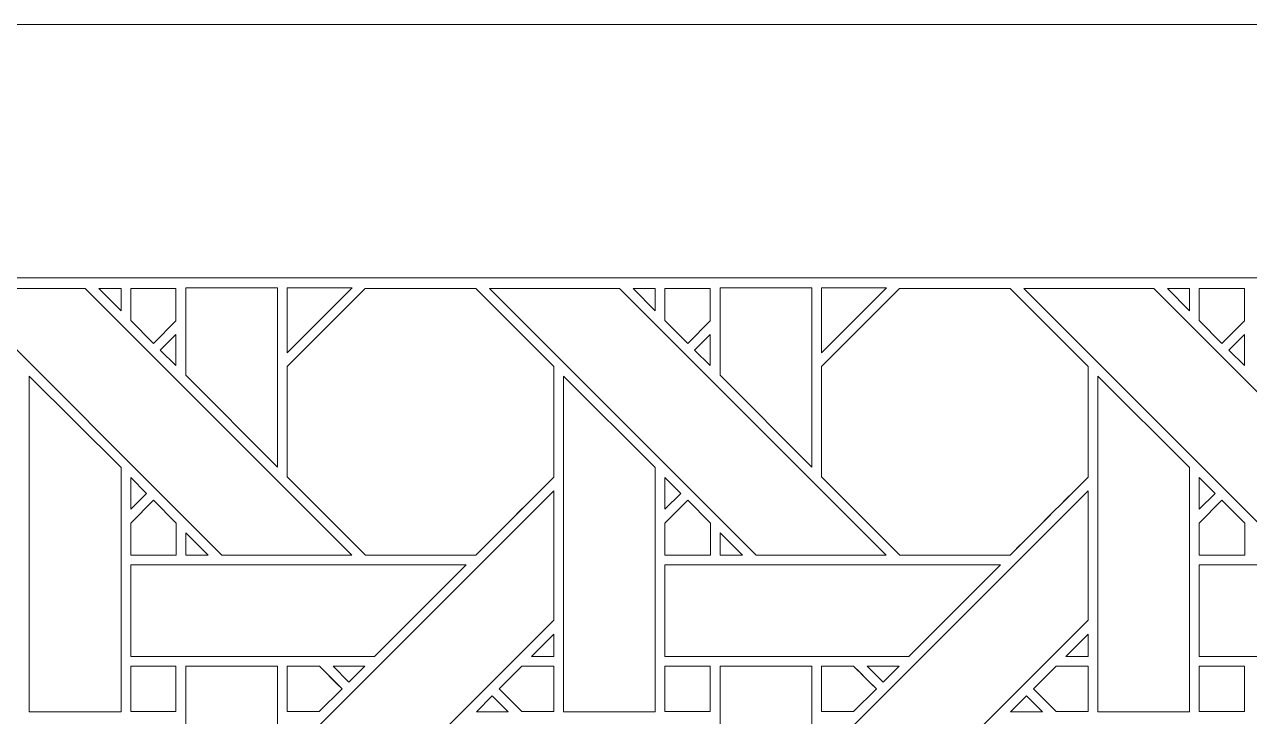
# Model space of a CAD drawing. Header units: inches. Extents: x 3.4 to 21.4, y 4.6 to 13.6.
# Drawn here: x 14.526 to 16.701, y 12.366 to 13.595 of the extents above; entities that cross this region are included whole.
import ezdxf

# ---------------------------------------------------------------- set-up
doc = ezdxf.new("R2010")
doc.units = ezdxf.units.IN
doc.header["$MEASUREMENT"] = 0
doc.layers.add('Design', color=7, linetype='Continuous', lineweight=0)

msp = doc.modelspace()

# ---------------------------------------------------------------- linework, layer by layer
at = {"layer": 'Design'}
for points, knots in [([(3.3829, 13.5948), (3.3829, 13.5948), (3.3829, 4.5948), (3.3829, 4.5948), (3.3829, 4.5948), (21.3829, 4.5948), (21.3829, 4.5948), (21.3829, 4.5948), (21.3829, 13.5948), (21.3829, 13.5948), (21.3829, 13.5948), (3.3829, 13.5948), (3.3829, 13.5948)], [0, 0, 0, 0, 1, 1, 1, 2, 2, 2, 3, 3, 3, 4, 4, 4, 4]), ([(3.8379, 13.1448), (3.8379, 13.1448), (3.8379, 5.0448), (3.8379, 5.0448), (3.8379, 5.0448), (20.9329, 5.0448), (20.9329, 5.0448), (20.9329, 5.0448), (20.9329, 13.1448), (20.9329, 13.1448), (20.9329, 13.1448), (3.8379, 13.1448), (3.8379, 13.1448)], [0, 0, 0, 0, 1, 1, 1, 2, 2, 2, 3, 3, 3, 4, 4, 4, 4]), ([(15.1072, 12.6523), (15.1072, 12.6523), (14.8762, 12.6523), (14.8762, 12.6523), (14.8762, 12.6523), (14.4026, 13.126), (14.4026, 13.126), (14.4026, 13.126), (14.6336, 13.126), (14.6336, 13.126), (14.6336, 13.126), (15.1072, 12.6523), (15.1072, 12.6523)], [0, 0, 0, 0, 1, 1, 1, 2, 2, 2, 3, 3, 3, 4, 4, 4, 4]), ([(14.6577, 13.126), (14.6577, 13.126), (14.6972, 13.126), (14.6972, 13.126), (14.6972, 13.126), (14.6972, 13.0862), (14.6972, 13.0862), (14.6972, 13.0862), (14.6577, 13.126), (14.6577, 13.126)], [0, 0, 0, 0, 1, 1, 1, 2, 2, 2, 3, 3, 3, 3]), ([(14.7946, 13.0684), (14.7946, 13.0684), (14.7547, 13.0285), (14.7547, 13.0285), (14.7547, 13.0285), (14.7144, 13.0688), (14.7144, 13.0688), (14.7144, 13.0688), (14.7144, 13.126), (14.7144, 13.126), (14.7144, 13.126), (14.7946, 13.126), (14.7946, 13.126), (14.7946, 13.126), (14.7946, 13.0684), (14.7946, 13.0684)], [0, 0, 0, 0, 1, 1, 1, 2, 2, 2, 3, 3, 3, 4, 4, 4, 5, 5, 5, 5]), ([(14.7547, 13.0285), (14.7547, 13.0285), (14.7144, 13.0688), (14.7144, 13.0688), (14.7144, 13.0688), (14.7144, 13.126), (14.7144, 13.126), (14.7144, 13.126), (14.7946, 13.126), (14.7946, 13.126), (14.7946, 13.126), (14.7946, 13.0684), (14.7946, 13.0684), (14.7946, 13.0684), (14.7547, 13.0285), (14.7547, 13.0285)], [0, 0, 0, 0, 1, 1, 1, 2, 2, 2, 3, 3, 3, 4, 4, 4, 5, 5, 5, 5]), ([(14.9751, 12.8087), (14.9751, 12.8087), (14.8122, 12.9717), (14.8122, 12.9717), (14.8122, 12.9717), (14.8122, 13.1272), (14.8122, 13.1272), (14.8122, 13.1272), (14.9751, 13.1272), (14.9751, 13.1272), (14.9751, 13.1272), (14.9751, 12.8087), (14.9751, 12.8087)], [0, 0, 0, 0, 1, 1, 1, 2, 2, 2, 3, 3, 3, 4, 4, 4, 4]), ([(15.1077, 13.1272), (15.1077, 13.1272), (14.9922, 13.0117), (14.9922, 13.0117), (14.9922, 13.0117), (14.9922, 13.1272), (14.9922, 13.1272), (14.9922, 13.1272), (15.1077, 13.1272), (15.1077, 13.1272)], [0, 0, 0, 0, 1, 1, 1, 2, 2, 2, 3, 3, 3, 3]), ([(15.4659, 12.7911), (15.4481, 12.7732), (15.3362, 12.6614), (15.3272, 12.6524), (15.3272, 12.6524), (15.1315, 12.6524), (15.1315, 12.6524), (15.1315, 12.6524), (14.9922, 12.7916), (14.9922, 12.7916), (14.9922, 12.7916), (14.9922, 12.9873), (14.9922, 12.9873), (14.9922, 12.9873), (15.1309, 13.126), (15.1309, 13.126), (15.1309, 13.126), (15.3271, 13.126), (15.3271, 13.126), (15.3271, 13.126), (15.4659, 12.9873), (15.4659, 12.9873), (15.4659, 12.9873), (15.4659, 12.7911), (15.4659, 12.7911)], [0, 0, 0, 0, 1, 1, 1, 2, 2, 2, 3, 3, 3, 4, 4, 4, 5, 5, 5, 6, 6, 6, 7, 7, 7, 8, 8, 8, 8]), ([(15.4659, 12.9873), (15.4659, 12.9873), (15.4659, 12.7911), (15.4659, 12.7911), (15.4482, 12.7733), (15.3363, 12.6615), (15.3272, 12.6524), (15.3272, 12.6524), (15.1315, 12.6524), (15.1315, 12.6524), (15.1315, 12.6524), (14.9922, 12.7916), (14.9922, 12.7916), (14.9922, 12.7916), (14.9922, 12.9873), (14.9922, 12.9873), (14.9922, 12.9873), (15.1309, 13.126), (15.1309, 13.126), (15.1309, 13.126), (15.3271, 13.126), (15.3271, 13.126), (15.3271, 13.126), (15.4659, 12.9873), (15.4659, 12.9873)], [0, 0, 0, 0, 1, 1, 1, 2, 2, 2, 3, 3, 3, 4, 4, 4, 5, 5, 5, 6, 6, 6, 7, 7, 7, 8, 8, 8, 8]), ([(16.056, 12.6523), (16.056, 12.6523), (15.8249, 12.6523), (15.8249, 12.6523), (15.8249, 12.6523), (15.3514, 13.126), (15.3514, 13.126), (15.3514, 13.126), (15.5823, 13.126), (15.5823, 13.126), (15.5823, 13.126), (16.056, 12.6523), (16.056, 12.6523)], [0, 0, 0, 0, 1, 1, 1, 2, 2, 2, 3, 3, 3, 4, 4, 4, 4]), ([(15.6064, 13.126), (15.6064, 13.126), (15.6459, 13.126), (15.6459, 13.126), (15.6459, 13.126), (15.6459, 13.0862), (15.6459, 13.0862), (15.6459, 13.0862), (15.6064, 13.126), (15.6064, 13.126)], [0, 0, 0, 0, 1, 1, 1, 2, 2, 2, 3, 3, 3, 3]), ([(15.7434, 13.0684), (15.7434, 13.0684), (15.7034, 13.0285), (15.7034, 13.0285), (15.7034, 13.0285), (15.6631, 13.0688), (15.6631, 13.0688), (15.6631, 13.0688), (15.6631, 13.126), (15.6631, 13.126), (15.6631, 13.126), (15.7434, 13.126), (15.7434, 13.126), (15.7434, 13.126), (15.7434, 13.0684), (15.7434, 13.0684)], [0, 0, 0, 0, 1, 1, 1, 2, 2, 2, 3, 3, 3, 4, 4, 4, 5, 5, 5, 5]), ([(15.7034, 13.0285), (15.7034, 13.0285), (15.6631, 13.0688), (15.6631, 13.0688), (15.6631, 13.0688), (15.6631, 13.126), (15.6631, 13.126), (15.6631, 13.126), (15.7434, 13.126), (15.7434, 13.126), (15.7434, 13.126), (15.7434, 13.0684), (15.7434, 13.0684), (15.7434, 13.0684), (15.7034, 13.0285), (15.7034, 13.0285)], [0, 0, 0, 0, 1, 1, 1, 2, 2, 2, 3, 3, 3, 4, 4, 4, 5, 5, 5, 5]), ([(15.9238, 12.8087), (15.9238, 12.8087), (15.7609, 12.9717), (15.7609, 12.9717), (15.7609, 12.9717), (15.7609, 13.1272), (15.7609, 13.1272), (15.7609, 13.1272), (15.9238, 13.1272), (15.9238, 13.1272), (15.9238, 13.1272), (15.9238, 12.8087), (15.9238, 12.8087)], [0, 0, 0, 0, 1, 1, 1, 2, 2, 2, 3, 3, 3, 4, 4, 4, 4]), ([(16.0565, 13.1272), (16.0565, 13.1272), (15.941, 13.0117), (15.941, 13.0117), (15.941, 13.0117), (15.941, 13.1272), (15.941, 13.1272), (15.941, 13.1272), (16.0565, 13.1272), (16.0565, 13.1272)], [0, 0, 0, 0, 1, 1, 1, 2, 2, 2, 3, 3, 3, 3]), ([(16.4146, 12.7911), (16.3968, 12.7732), (16.2849, 12.6614), (16.2759, 12.6524), (16.2759, 12.6524), (16.0802, 12.6524), (16.0802, 12.6524), (16.0802, 12.6524), (15.941, 12.7916), (15.941, 12.7916), (15.941, 12.7916), (15.941, 12.9873), (15.941, 12.9873), (15.941, 12.9873), (16.0797, 13.126), (16.0797, 13.126), (16.0797, 13.126), (16.2759, 13.126), (16.2759, 13.126), (16.2759, 13.126), (16.4146, 12.9873), (16.4146, 12.9873), (16.4146, 12.9873), (16.4146, 12.7911), (16.4146, 12.7911)], [0, 0, 0, 0, 1, 1, 1, 2, 2, 2, 3, 3, 3, 4, 4, 4, 5, 5, 5, 6, 6, 6, 7, 7, 7, 8, 8, 8, 8]), ([(16.4146, 12.9873), (16.4146, 12.9873), (16.4146, 12.7911), (16.4146, 12.7911), (16.397, 12.7733), (16.285, 12.6615), (16.2759, 12.6524), (16.2759, 12.6524), (16.0802, 12.6524), (16.0802, 12.6524), (16.0802, 12.6524), (15.941, 12.7916), (15.941, 12.7916), (15.941, 12.7916), (15.941, 12.9873), (15.941, 12.9873), (15.941, 12.9873), (16.0797, 13.126), (16.0797, 13.126), (16.0797, 13.126), (16.2759, 13.126), (16.2759, 13.126), (16.2759, 13.126), (16.4146, 12.9873), (16.4146, 12.9873)], [0, 0, 0, 0, 1, 1, 1, 2, 2, 2, 3, 3, 3, 4, 4, 4, 5, 5, 5, 6, 6, 6, 7, 7, 7, 8, 8, 8, 8]), ([(17.0047, 12.6523), (17.0047, 12.6523), (16.7737, 12.6523), (16.7737, 12.6523), (16.7737, 12.6523), (16.3001, 13.126), (16.3001, 13.126), (16.3001, 13.126), (16.531, 13.126), (16.531, 13.126), (16.531, 13.126), (17.0047, 12.6523), (17.0047, 12.6523)], [0, 0, 0, 0, 1, 1, 1, 2, 2, 2, 3, 3, 3, 4, 4, 4, 4]), ([(16.5552, 13.126), (16.5552, 13.126), (16.5946, 13.126), (16.5946, 13.126), (16.5946, 13.126), (16.5946, 13.0862), (16.5946, 13.0862), (16.5946, 13.0862), (16.5552, 13.126), (16.5552, 13.126)], [0, 0, 0, 0, 1, 1, 1, 2, 2, 2, 3, 3, 3, 3]), ([(16.6921, 13.0684), (16.6921, 13.0684), (16.6522, 13.0285), (16.6522, 13.0285), (16.6522, 13.0285), (16.6118, 13.0688), (16.6118, 13.0688), (16.6118, 13.0688), (16.6118, 13.126), (16.6118, 13.126), (16.6118, 13.126), (16.6921, 13.126), (16.6921, 13.126), (16.6921, 13.126), (16.6921, 13.0684), (16.6921, 13.0684)], [0, 0, 0, 0, 1, 1, 1, 2, 2, 2, 3, 3, 3, 4, 4, 4, 5, 5, 5, 5]), ([(16.6522, 13.0285), (16.6522, 13.0285), (16.6118, 13.0688), (16.6118, 13.0688), (16.6118, 13.0688), (16.6118, 13.126), (16.6118, 13.126), (16.6118, 13.126), (16.6921, 13.126), (16.6921, 13.126), (16.6921, 13.126), (16.6921, 13.0684), (16.6921, 13.0684), (16.6921, 13.0684), (16.6522, 13.0285), (16.6522, 13.0285)], [0, 0, 0, 0, 1, 1, 1, 2, 2, 2, 3, 3, 3, 4, 4, 4, 5, 5, 5, 5]), ([(14.7946, 13.0442), (14.7946, 13.0442), (14.7946, 12.989), (14.7946, 12.989), (14.7946, 12.989), (14.7669, 13.0164), (14.7669, 13.0164), (14.7669, 13.0164), (14.7946, 13.0442), (14.7946, 13.0442)], [0, 0, 0, 0, 1, 1, 1, 2, 2, 2, 3, 3, 3, 3]), ([(15.7434, 13.0442), (15.7434, 13.0442), (15.7434, 12.989), (15.7434, 12.989), (15.7434, 12.989), (15.7156, 13.0164), (15.7156, 13.0164), (15.7156, 13.0164), (15.7434, 13.0442), (15.7434, 13.0442)], [0, 0, 0, 0, 1, 1, 1, 2, 2, 2, 3, 3, 3, 3]), ([(16.6921, 13.0442), (16.6921, 13.0442), (16.6921, 12.989), (16.6921, 12.989), (16.6921, 12.989), (16.6643, 13.0164), (16.6643, 13.0164), (16.6643, 13.0164), (16.6921, 13.0442), (16.6921, 13.0442)], [0, 0, 0, 0, 1, 1, 1, 2, 2, 2, 3, 3, 3, 3]), ([(14.5343, 12.3743), (14.5343, 12.3743), (14.5343, 12.9702), (14.5343, 12.9702), (14.5343, 12.9702), (14.6971, 12.808), (14.6971, 12.808), (14.6971, 12.808), (14.6971, 12.3743), (14.6971, 12.3743), (14.6971, 12.3743), (14.5343, 12.3743), (14.5343, 12.3743)], [0, 0, 0, 0, 1, 1, 1, 2, 2, 2, 3, 3, 3, 4, 4, 4, 4]), ([(15.483, 12.3743), (15.483, 12.3743), (15.483, 12.9702), (15.483, 12.9702), (15.483, 12.9702), (15.6458, 12.808), (15.6458, 12.808), (15.6458, 12.808), (15.6458, 12.3743), (15.6458, 12.3743), (15.6458, 12.3743), (15.483, 12.3743), (15.483, 12.3743)], [0, 0, 0, 0, 1, 1, 1, 2, 2, 2, 3, 3, 3, 4, 4, 4, 4]), ([(16.4317, 12.3743), (16.4317, 12.3743), (16.4317, 12.9702), (16.4317, 12.9702), (16.4317, 12.9702), (16.5945, 12.808), (16.5945, 12.808), (16.5945, 12.808), (16.5945, 12.3743), (16.5945, 12.3743), (16.5945, 12.3743), (16.4317, 12.3743), (16.4317, 12.3743)], [0, 0, 0, 0, 1, 1, 1, 2, 2, 2, 3, 3, 3, 4, 4, 4, 4]), ([(14.7144, 12.7338), (14.7144, 12.7338), (14.7144, 12.7905), (14.7144, 12.7905), (14.7144, 12.7905), (14.7426, 12.762), (14.7426, 12.762), (14.7426, 12.762), (14.7144, 12.7338), (14.7144, 12.7338)], [0, 0, 0, 0, 1, 1, 1, 2, 2, 2, 3, 3, 3, 3]), ([(15.6631, 12.7338), (15.6631, 12.7338), (15.6631, 12.7905), (15.6631, 12.7905), (15.6631, 12.7905), (15.6913, 12.762), (15.6913, 12.762), (15.6913, 12.762), (15.6631, 12.7338), (15.6631, 12.7338)], [0, 0, 0, 0, 1, 1, 1, 2, 2, 2, 3, 3, 3, 3]), ([(16.6118, 12.7338), (16.6118, 12.7338), (16.6118, 12.7905), (16.6118, 12.7905), (16.6118, 12.7905), (16.64, 12.762), (16.64, 12.762), (16.64, 12.762), (16.6118, 12.7338), (16.6118, 12.7338)], [0, 0, 0, 0, 1, 1, 1, 2, 2, 2, 3, 3, 3, 3]), ([(14.7144, 12.6522), (14.7144, 12.6522), (14.7144, 12.7094), (14.7144, 12.7094), (14.7144, 12.7094), (14.7547, 12.7498), (14.7547, 12.7498), (14.7547, 12.7498), (14.795, 12.7094), (14.795, 12.7094), (14.795, 12.7094), (14.795, 12.6522), (14.795, 12.6522), (14.795, 12.6522), (14.7144, 12.6522), (14.7144, 12.6522)], [0, 0, 0, 0, 1, 1, 1, 2, 2, 2, 3, 3, 3, 4, 4, 4, 5, 5, 5, 5]), ([(14.7547, 12.7498), (14.7547, 12.7498), (14.795, 12.7094), (14.795, 12.7094), (14.795, 12.7094), (14.795, 12.6522), (14.795, 12.6522), (14.795, 12.6522), (14.7144, 12.6522), (14.7144, 12.6522), (14.7144, 12.6522), (14.7144, 12.7094), (14.7144, 12.7094), (14.7144, 12.7094), (14.7547, 12.7498), (14.7547, 12.7498)], [0, 0, 0, 0, 1, 1, 1, 2, 2, 2, 3, 3, 3, 4, 4, 4, 5, 5, 5, 5]), ([(15.4659, 12.5366), (15.4659, 12.5366), (14.9922, 12.0629), (14.9922, 12.0629), (14.9922, 12.0629), (14.9922, 12.293), (14.9922, 12.293), (14.9922, 12.293), (15.4659, 12.7666), (15.4659, 12.7666), (15.4659, 12.7666), (15.4659, 12.5366), (15.4659, 12.5366)], [0, 0, 0, 0, 1, 1, 1, 2, 2, 2, 3, 3, 3, 4, 4, 4, 4]), ([(15.6631, 12.6522), (15.6631, 12.6522), (15.6631, 12.7094), (15.6631, 12.7094), (15.6631, 12.7094), (15.7034, 12.7498), (15.7034, 12.7498), (15.7034, 12.7498), (15.7438, 12.7094), (15.7438, 12.7094), (15.7438, 12.7094), (15.7438, 12.6522), (15.7438, 12.6522), (15.7438, 12.6522), (15.6631, 12.6522), (15.6631, 12.6522)], [0, 0, 0, 0, 1, 1, 1, 2, 2, 2, 3, 3, 3, 4, 4, 4, 5, 5, 5, 5]), ([(15.7034, 12.7498), (15.7034, 12.7498), (15.7438, 12.7094), (15.7438, 12.7094), (15.7438, 12.7094), (15.7438, 12.6522), (15.7438, 12.6522), (15.7438, 12.6522), (15.6631, 12.6522), (15.6631, 12.6522), (15.6631, 12.6522), (15.6631, 12.7094), (15.6631, 12.7094), (15.6631, 12.7094), (15.7034, 12.7498), (15.7034, 12.7498)], [0, 0, 0, 0, 1, 1, 1, 2, 2, 2, 3, 3, 3, 4, 4, 4, 5, 5, 5, 5]), ([(16.4146, 12.5366), (16.4146, 12.5366), (15.941, 12.0629), (15.941, 12.0629), (15.941, 12.0629), (15.941, 12.293), (15.941, 12.293), (15.941, 12.293), (16.4146, 12.7666), (16.4146, 12.7666), (16.4146, 12.7666), (16.4146, 12.5366), (16.4146, 12.5366)], [0, 0, 0, 0, 1, 1, 1, 2, 2, 2, 3, 3, 3, 4, 4, 4, 4]), ([(16.6118, 12.6522), (16.6118, 12.6522), (16.6118, 12.7094), (16.6118, 12.7094), (16.6118, 12.7094), (16.6522, 12.7498), (16.6522, 12.7498), (16.6522, 12.7498), (16.6925, 12.7094), (16.6925, 12.7094), (16.6925, 12.7094), (16.6925, 12.6522), (16.6925, 12.6522), (16.6925, 12.6522), (16.6118, 12.6522), (16.6118, 12.6522)], [0, 0, 0, 0, 1, 1, 1, 2, 2, 2, 3, 3, 3, 4, 4, 4, 5, 5, 5, 5]), ([(16.6925, 12.6522), (16.6925, 12.6522), (16.6118, 12.6522), (16.6118, 12.6522), (16.6118, 12.6522), (16.6118, 12.7094), (16.6118, 12.7094), (16.6118, 12.7094), (16.6522, 12.7498), (16.6522, 12.7498), (16.6522, 12.7498), (16.6925, 12.7094), (16.6925, 12.7094), (16.6925, 12.7094), (16.6925, 12.6522), (16.6925, 12.6522)], [0, 0, 0, 0, 1, 1, 1, 2, 2, 2, 3, 3, 3, 4, 4, 4, 5, 5, 5, 5]), ([(14.8123, 12.6523), (14.8123, 12.6523), (14.8123, 12.6921), (14.8123, 12.6921), (14.8123, 12.6921), (14.852, 12.6523), (14.852, 12.6523), (14.852, 12.6523), (14.8123, 12.6523), (14.8123, 12.6523)], [0, 0, 0, 0, 1, 1, 1, 2, 2, 2, 3, 3, 3, 3]), ([(15.761, 12.6523), (15.761, 12.6523), (15.761, 12.6921), (15.761, 12.6921), (15.761, 12.6921), (15.8007, 12.6523), (15.8007, 12.6523), (15.8007, 12.6523), (15.761, 12.6523), (15.761, 12.6523)], [0, 0, 0, 0, 1, 1, 1, 2, 2, 2, 3, 3, 3, 3]), ([(15.3101, 12.6351), (15.3101, 12.6351), (15.1473, 12.4724), (15.1473, 12.4724), (15.1473, 12.4724), (14.7144, 12.4724), (14.7144, 12.4724), (14.7144, 12.4724), (14.7144, 12.6351), (14.7144, 12.6351), (14.7144, 12.6351), (15.3101, 12.6351), (15.3101, 12.6351)], [0, 0, 0, 0, 1, 1, 1, 2, 2, 2, 3, 3, 3, 4, 4, 4, 4]), ([(16.2588, 12.6351), (16.2588, 12.6351), (16.0961, 12.4724), (16.0961, 12.4724), (16.0961, 12.4724), (15.6631, 12.4724), (15.6631, 12.4724), (15.6631, 12.4724), (15.6631, 12.6351), (15.6631, 12.6351), (15.6631, 12.6351), (16.2588, 12.6351), (16.2588, 12.6351)], [0, 0, 0, 0, 1, 1, 1, 2, 2, 2, 3, 3, 3, 4, 4, 4, 4]), ([(17.2075, 12.6351), (17.2075, 12.6351), (17.0448, 12.4724), (17.0448, 12.4724), (17.0448, 12.4724), (16.6118, 12.4724), (16.6118, 12.4724), (16.6118, 12.4724), (16.6118, 12.6351), (16.6118, 12.6351), (16.6118, 12.6351), (17.2075, 12.6351), (17.2075, 12.6351)], [0, 0, 0, 0, 1, 1, 1, 2, 2, 2, 3, 3, 3, 4, 4, 4, 4]), ([(15.4261, 12.4724), (15.4261, 12.4724), (15.4659, 12.5122), (15.4659, 12.5122), (15.4659, 12.5122), (15.4659, 12.4724), (15.4659, 12.4724), (15.4659, 12.4724), (15.4261, 12.4724), (15.4261, 12.4724)], [0, 0, 0, 0, 1, 1, 1, 2, 2, 2, 3, 3, 3, 3]), ([(16.3748, 12.4724), (16.3748, 12.4724), (16.4146, 12.5122), (16.4146, 12.5122), (16.4146, 12.5122), (16.4146, 12.4724), (16.4146, 12.4724), (16.4146, 12.4724), (16.3748, 12.4724), (16.3748, 12.4724)], [0, 0, 0, 0, 1, 1, 1, 2, 2, 2, 3, 3, 3, 3]), ([(14.7946, 12.3744), (14.7946, 12.3744), (14.7144, 12.3744), (14.7144, 12.3744), (14.7144, 12.3744), (14.7144, 12.4552), (14.7144, 12.4552), (14.7144, 12.4552), (14.7946, 12.4552), (14.7946, 12.4552), (14.7946, 12.4552), (14.7946, 12.3744), (14.7946, 12.3744)], [0, 0, 0, 0, 1, 1, 1, 2, 2, 2, 3, 3, 3, 4, 4, 4, 4]), ([(14.7144, 12.3744), (14.7144, 12.3744), (14.7144, 12.4552), (14.7144, 12.4552), (14.7144, 12.4552), (14.7946, 12.4552), (14.7946, 12.4552), (14.7946, 12.4552), (14.7946, 12.3744), (14.7946, 12.3744), (14.7946, 12.3744), (14.7144, 12.3744), (14.7144, 12.3744)], [0, 0, 0, 0, 1, 1, 1, 2, 2, 2, 3, 3, 3, 4, 4, 4, 4]), ([(14.8122, 12.0229), (14.8122, 12.0229), (14.8122, 12.4551), (14.8122, 12.4551), (14.8122, 12.4551), (14.9751, 12.4551), (14.9751, 12.4551), (14.9751, 12.4551), (14.9751, 11.86), (14.9751, 11.86), (14.9751, 11.86), (14.8122, 12.0229), (14.8122, 12.0229)], [0, 0, 0, 0, 1, 1, 1, 2, 2, 2, 3, 3, 3, 4, 4, 4, 4]), ([(15.0493, 12.4552), (15.0544, 12.4501), (15.0852, 12.4192), (15.0896, 12.4148), (15.0896, 12.4148), (15.0492, 12.3744), (15.0492, 12.3744), (15.0492, 12.3744), (14.9922, 12.3744), (14.9922, 12.3744), (14.9922, 12.3744), (14.9922, 12.4552), (14.9922, 12.4552), (14.9922, 12.4552), (15.0493, 12.4552), (15.0493, 12.4552)], [0, 0, 0, 0, 1, 1, 1, 2, 2, 2, 3, 3, 3, 4, 4, 4, 5, 5, 5, 5]), ([(15.0896, 12.4148), (15.0896, 12.4148), (15.0492, 12.3744), (15.0492, 12.3744), (15.0492, 12.3744), (14.9922, 12.3744), (14.9922, 12.3744), (14.9922, 12.3744), (14.9922, 12.4552), (14.9922, 12.4552), (14.9922, 12.4552), (15.0493, 12.4552), (15.0493, 12.4552), (15.0543, 12.4502), (15.0851, 12.4194), (15.0896, 12.4148)], [0, 0, 0, 0, 1, 1, 1, 2, 2, 2, 3, 3, 3, 4, 4, 4, 5, 5, 5, 5]), ([(15.0736, 12.4551), (15.0736, 12.4551), (15.1301, 12.4551), (15.1301, 12.4551), (15.1301, 12.4551), (15.1018, 12.4269), (15.1018, 12.4269), (15.1018, 12.4269), (15.0736, 12.4551), (15.0736, 12.4551)], [0, 0, 0, 0, 1, 1, 1, 2, 2, 2, 3, 3, 3, 3]), ([(15.4659, 12.4552), (15.4659, 12.4552), (15.4659, 12.3744), (15.4659, 12.3744), (15.4659, 12.3744), (15.4088, 12.3744), (15.4088, 12.3744), (15.4088, 12.3744), (15.3684, 12.4148), (15.3684, 12.4148), (15.3684, 12.4148), (15.4089, 12.4552), (15.4089, 12.4552), (15.4089, 12.4552), (15.4659, 12.4552), (15.4659, 12.4552)], [0, 0, 0, 0, 1, 1, 1, 2, 2, 2, 3, 3, 3, 4, 4, 4, 5, 5, 5, 5]), ([(15.4659, 12.3744), (15.4659, 12.3744), (15.4088, 12.3744), (15.4088, 12.3744), (15.4088, 12.3744), (15.3684, 12.4148), (15.3684, 12.4148), (15.3684, 12.4148), (15.4089, 12.4552), (15.4089, 12.4552), (15.4089, 12.4552), (15.4659, 12.4552), (15.4659, 12.4552), (15.4659, 12.4552), (15.4659, 12.3744), (15.4659, 12.3744)], [0, 0, 0, 0, 1, 1, 1, 2, 2, 2, 3, 3, 3, 4, 4, 4, 5, 5, 5, 5]), ([(15.7434, 12.3744), (15.7434, 12.3744), (15.6631, 12.3744), (15.6631, 12.3744), (15.6631, 12.3744), (15.6631, 12.4552), (15.6631, 12.4552), (15.6631, 12.4552), (15.7434, 12.4552), (15.7434, 12.4552), (15.7434, 12.4552), (15.7434, 12.3744), (15.7434, 12.3744)], [0, 0, 0, 0, 1, 1, 1, 2, 2, 2, 3, 3, 3, 4, 4, 4, 4]), ([(15.6631, 12.3744), (15.6631, 12.3744), (15.6631, 12.4552), (15.6631, 12.4552), (15.6631, 12.4552), (15.7434, 12.4552), (15.7434, 12.4552), (15.7434, 12.4552), (15.7434, 12.3744), (15.7434, 12.3744), (15.7434, 12.3744), (15.6631, 12.3744), (15.6631, 12.3744)], [0, 0, 0, 0, 1, 1, 1, 2, 2, 2, 3, 3, 3, 4, 4, 4, 4]), ([(15.7609, 12.0229), (15.7609, 12.0229), (15.7609, 12.4551), (15.7609, 12.4551), (15.7609, 12.4551), (15.9238, 12.4551), (15.9238, 12.4551), (15.9238, 12.4551), (15.9238, 11.86), (15.9238, 11.86), (15.9238, 11.86), (15.7609, 12.0229), (15.7609, 12.0229)], [0, 0, 0, 0, 1, 1, 1, 2, 2, 2, 3, 3, 3, 4, 4, 4, 4]), ([(15.998, 12.4552), (16.0032, 12.4501), (16.0339, 12.4192), (16.0384, 12.4148), (16.0384, 12.4148), (15.9979, 12.3744), (15.9979, 12.3744), (15.9979, 12.3744), (15.941, 12.3744), (15.941, 12.3744), (15.941, 12.3744), (15.941, 12.4552), (15.941, 12.4552), (15.941, 12.4552), (15.998, 12.4552), (15.998, 12.4552)], [0, 0, 0, 0, 1, 1, 1, 2, 2, 2, 3, 3, 3, 4, 4, 4, 5, 5, 5, 5]), ([(16.0227, 12.4305), (16.0227, 12.4305), (16.0384, 12.4148), (16.0384, 12.4148), (16.0384, 12.4148), (15.9979, 12.3744), (15.9979, 12.3744), (15.9979, 12.3744), (15.941, 12.3744), (15.941, 12.3744), (15.941, 12.3744), (15.941, 12.4552), (15.941, 12.4552), (15.941, 12.4552), (15.998, 12.4552), (15.998, 12.4552), (16.0034, 12.4498), (16.0133, 12.4398), (16.0227, 12.4305)], [0, 0, 0, 0, 1, 1, 1, 2, 2, 2, 3, 3, 3, 4, 4, 4, 5, 5, 5, 6, 6, 6, 6]), ([(16.0224, 12.4551), (16.0224, 12.4551), (16.0788, 12.4551), (16.0788, 12.4551), (16.0788, 12.4551), (16.0506, 12.4269), (16.0506, 12.4269), (16.0506, 12.4269), (16.0224, 12.4551), (16.0224, 12.4551)], [0, 0, 0, 0, 1, 1, 1, 2, 2, 2, 3, 3, 3, 3]), ([(16.4146, 12.4552), (16.4146, 12.4552), (16.4146, 12.3744), (16.4146, 12.3744), (16.4146, 12.3744), (16.3575, 12.3744), (16.3575, 12.3744), (16.3575, 12.3744), (16.3172, 12.4148), (16.3172, 12.4148), (16.3172, 12.4148), (16.3576, 12.4552), (16.3576, 12.4552), (16.3576, 12.4552), (16.4146, 12.4552), (16.4146, 12.4552)], [0, 0, 0, 0, 1, 1, 1, 2, 2, 2, 3, 3, 3, 4, 4, 4, 5, 5, 5, 5]), ([(16.4146, 12.3744), (16.4146, 12.3744), (16.3575, 12.3744), (16.3575, 12.3744), (16.3575, 12.3744), (16.3172, 12.4148), (16.3172, 12.4148), (16.3172, 12.4148), (16.3576, 12.4552), (16.3576, 12.4552), (16.3576, 12.4552), (16.4146, 12.4552), (16.4146, 12.4552), (16.4146, 12.4552), (16.4146, 12.3744), (16.4146, 12.3744)], [0, 0, 0, 0, 1, 1, 1, 2, 2, 2, 3, 3, 3, 4, 4, 4, 5, 5, 5, 5]), ([(16.6921, 12.3744), (16.6921, 12.3744), (16.6118, 12.3744), (16.6118, 12.3744), (16.6118, 12.3744), (16.6118, 12.4552), (16.6118, 12.4552), (16.6118, 12.4552), (16.6921, 12.4552), (16.6921, 12.4552), (16.6921, 12.4552), (16.6921, 12.3744), (16.6921, 12.3744)], [0, 0, 0, 0, 1, 1, 1, 2, 2, 2, 3, 3, 3, 4, 4, 4, 4]), ([(16.6118, 12.3744), (16.6118, 12.3744), (16.6118, 12.4552), (16.6118, 12.4552), (16.6118, 12.4552), (16.6921, 12.4552), (16.6921, 12.4552), (16.6921, 12.4552), (16.6921, 12.3744), (16.6921, 12.3744), (16.6921, 12.3744), (16.6118, 12.3744), (16.6118, 12.3744)], [0, 0, 0, 0, 1, 1, 1, 2, 2, 2, 3, 3, 3, 4, 4, 4, 4]), ([(15.3281, 12.3743), (15.3281, 12.3743), (15.3563, 12.4026), (15.3563, 12.4026), (15.3563, 12.4026), (15.3846, 12.3743), (15.3846, 12.3743), (15.3846, 12.3743), (15.3281, 12.3743), (15.3281, 12.3743)], [0, 0, 0, 0, 1, 1, 1, 2, 2, 2, 3, 3, 3, 3]), ([(16.2768, 12.3743), (16.2768, 12.3743), (16.305, 12.4026), (16.305, 12.4026), (16.305, 12.4026), (16.3333, 12.3743), (16.3333, 12.3743), (16.3333, 12.3743), (16.2768, 12.3743), (16.2768, 12.3743)], [0, 0, 0, 0, 1, 1, 1, 2, 2, 2, 3, 3, 3, 3])]:
    msp.add_open_spline(points, degree=3, knots=knots, dxfattribs=at)

doc.saveas('drawing.dxf')
